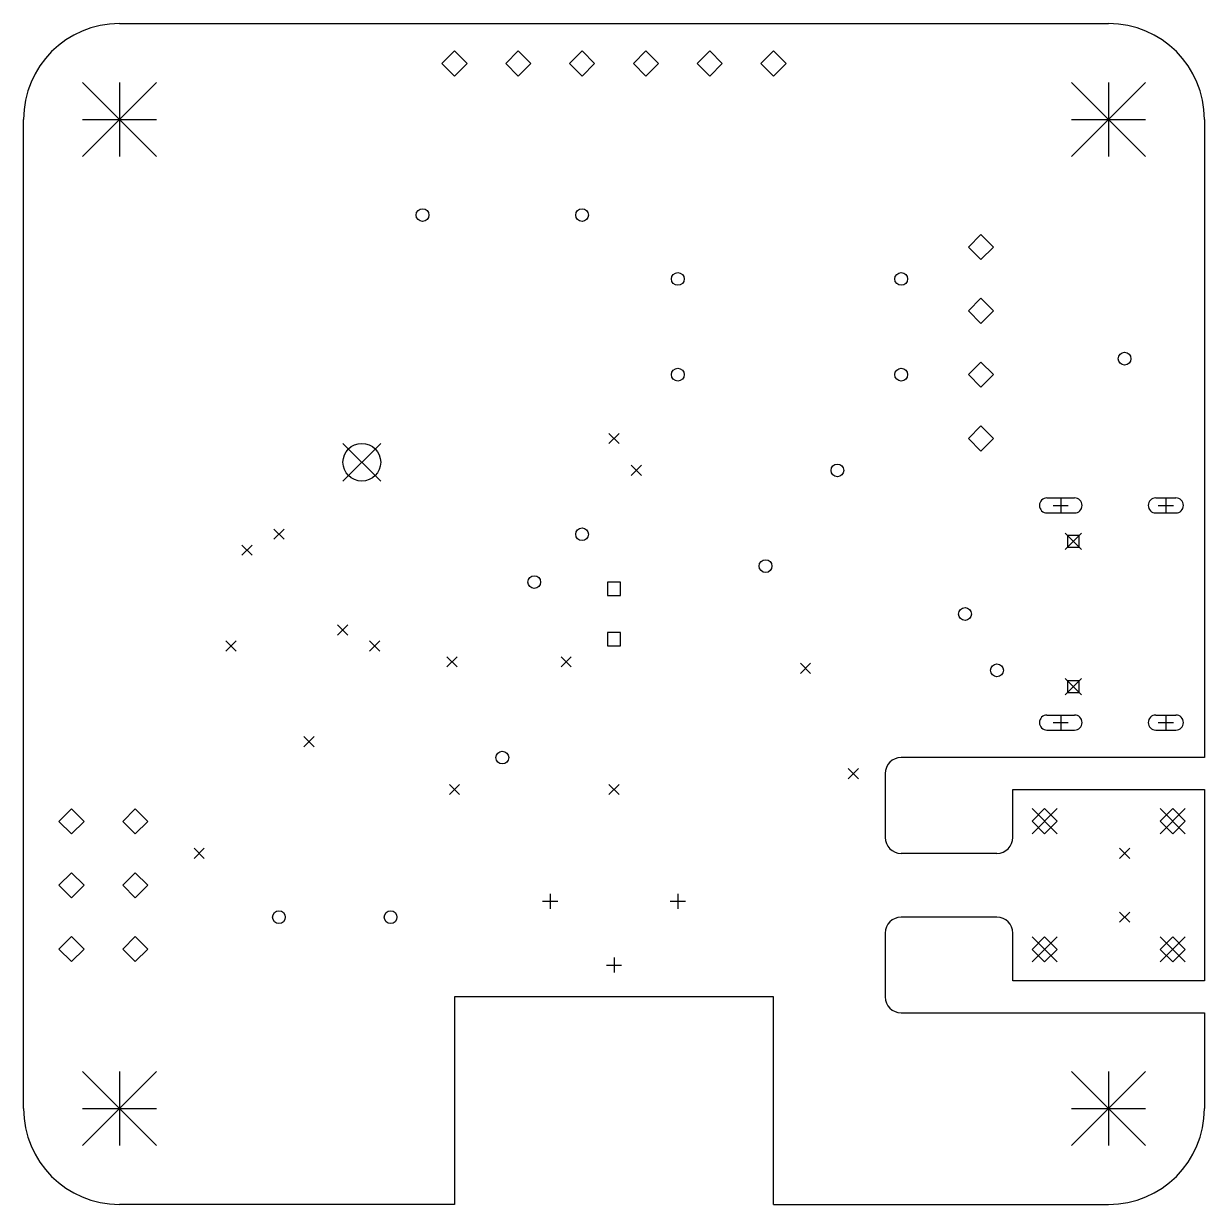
# Model space of a CAD drawing. Extents: x 109 to 179.2, y -127 to -50.2.
# Drawn here: x 111.12 to 158.12, y -97.16 to -50.16 of the extents above; entities that cross this region are included whole.
import ezdxf

# ---------------------------------------------------------------- set-up
doc = ezdxf.new("R2010")
doc.units = 0
doc.layers.add('BLACK', color=7, linetype='CONTINUOUS')

msp = doc.modelspace()

# ---------------------------------------------------------------- linework, layer by layer
at = {"layer": 'BLACK', "linetype": 'CONTINUOUS'}
for p, q in [((114.935, -50.165), (154.305, -50.165)), ((128.27, -51.2525), (127.77, -51.7525)), ((128.77, -51.7525), (128.27, -51.2525)), ((130.81, -51.2525), (130.31, -51.7525)), ((131.31, -51.7525), (130.81, -51.2525)), ((133.35, -51.2525), (132.85, -51.7525)), ((133.85, -51.7525), (133.35, -51.2525)), ((135.89, -51.2525), (135.39, -51.7525)), ((136.39, -51.7525), (135.89, -51.2525)), ((138.43, -51.2525), (137.93, -51.7525)), ((138.93, -51.7525), (138.43, -51.2525)), ((140.97, -51.2525), (140.47, -51.7525)), ((141.47, -51.7525), (140.97, -51.2525)), ((127.77, -51.7525), (128.27, -52.2525)), ((128.27, -52.2525), (128.77, -51.7525)), ((130.31, -51.7525), (130.81, -52.2525)), ((130.81, -52.2525), (131.31, -51.7525)), ((132.85, -51.7525), (133.35, -52.2525)), ((133.35, -52.2525), (133.85, -51.7525)), ((135.39, -51.7525), (135.89, -52.2525)), ((135.89, -52.2525), (136.39, -51.7525)), ((137.93, -51.7525), (138.43, -52.2525)), ((138.43, -52.2525), (138.93, -51.7525)), ((140.47, -51.7525), (140.97, -52.2525)), ((140.97, -52.2525), (141.47, -51.7525)), ((113.462, -52.5018), (116.408, -55.4482)), ((116.408, -52.5018), (113.462, -55.4482)), ((114.935, -52.5018), (114.935, -55.4482)), ((152.832, -52.5018), (155.778, -55.4482)), ((155.778, -52.5018), (152.832, -55.4482)), ((154.305, -52.5018), (154.305, -55.4482)), ((111.125, -93.345), (111.125, -53.975)), ((113.462, -53.975), (116.408, -53.975)), ((152.832, -53.975), (155.778, -53.975)), ((158.115, -53.975), (158.115, -79.375)), ((149.225, -58.555), (148.725, -59.055)), ((149.725, -59.055), (149.225, -58.555)), ((148.725, -59.055), (149.225, -59.555)), ((149.225, -59.555), (149.725, -59.055)), ((149.225, -61.095), (148.725, -61.595)), ((149.725, -61.595), (149.225, -61.095)), ((148.725, -61.595), (149.225, -62.095)), ((149.225, -62.095), (149.725, -61.595)), ((149.225, -63.635), (148.725, -64.135)), ((149.725, -64.135), (149.225, -63.635)), ((148.725, -64.135), (149.225, -64.635)), ((149.225, -64.635), (149.725, -64.135)), ((149.225, -66.175), (148.725, -66.675)), ((149.725, -66.675), (149.225, -66.175)), ((134.417, -66.4718), (134.823, -66.8782)), ((134.823, -66.4718), (134.417, -66.8782)), ((148.725, -66.675), (149.225, -67.175)), ((149.225, -67.175), (149.725, -66.675)), ((123.835, -66.87), (125.335, -68.37)), ((125.335, -66.87), (123.835, -68.37)), ((135.306, -67.7418), (135.712, -68.1482)), ((135.712, -67.7418), (135.306, -68.1482)), ((151.85, -69.04), (152.95, -69.04)), ((152.4, -69.04), (152.4, -69.64)), ((156.18, -69.04), (156.98, -69.04)), ((156.58, -69.04), (156.58, -69.64)), ((152.1, -69.34), (152.7, -69.34)), ((156.28, -69.34), (156.88, -69.34)), ((151.85, -69.64), (152.95, -69.64)), ((156.18, -69.64), (156.98, -69.64)), ((121.082, -70.2818), (121.488, -70.6882)), ((121.488, -70.2818), (121.082, -70.6882)), ((152.575, -70.445), (153.225, -71.095)), ((153.225, -70.445), (152.575, -71.095)), ((119.812, -70.9168), (120.218, -71.3232)), ((120.218, -70.9168), (119.812, -71.3232)), ((153.13, -70.5402), (152.67, -70.5402)), ((152.67, -70.5402), (152.67, -70.9998)), ((153.13, -70.9998), (153.13, -70.5402)), ((152.67, -70.9998), (153.13, -70.9998)), ((134.885, -72.3948), (134.355, -72.3948)), ((134.355, -72.3948), (134.355, -72.9252)), ((134.885, -72.9252), (134.885, -72.3948)), ((134.355, -72.9252), (134.885, -72.9252)), ((123.622, -74.0918), (124.028, -74.4982)), ((124.028, -74.0918), (123.622, -74.4982)), ((134.885, -74.3948), (134.355, -74.3948)), ((134.355, -74.3948), (134.355, -74.9252)), ((134.885, -74.9252), (134.885, -74.3948)), ((119.177, -74.7268), (119.583, -75.1332)), ((119.583, -74.7268), (119.177, -75.1332)), ((124.892, -74.7268), (125.298, -75.1332)), ((125.298, -74.7268), (124.892, -75.1332)), ((134.355, -74.9252), (134.885, -74.9252)), ((127.971, -75.3618), (128.377, -75.7682)), ((128.377, -75.3618), (127.971, -75.7682)), ((132.512, -75.3618), (132.918, -75.7682)), ((132.918, -75.3618), (132.512, -75.7682)), ((142.037, -75.6158), (142.443, -76.0222)), ((142.443, -75.6158), (142.037, -76.0222)), ((152.575, -76.225), (153.225, -76.875)), ((153.225, -76.225), (152.575, -76.875)), ((153.13, -76.3202), (152.67, -76.3202)), ((152.67, -76.3202), (152.67, -76.7798)), ((153.13, -76.7798), (153.13, -76.3202)), ((152.67, -76.7798), (153.13, -76.7798)), ((151.85, -77.68), (152.95, -77.68)), ((152.1, -77.98), (152.7, -77.98)), ((152.4, -77.68), (152.4, -78.28)), ((156.18, -77.68), (156.98, -77.68)), ((156.28, -77.98), (156.88, -77.98)), ((156.58, -77.68), (156.58, -78.28)), ((151.85, -78.28), (152.95, -78.28)), ((156.18, -78.28), (156.98, -78.28)), ((122.276, -78.5368), (122.682, -78.9432)), ((122.682, -78.5368), (122.276, -78.9432)), ((158.115, -79.375), (146.05, -79.375)), ((143.942, -79.8068), (144.348, -80.2132)), ((144.348, -79.8068), (143.942, -80.2132)), ((145.415, -80.01), (145.415, -82.55)), ((128.067, -80.4418), (128.473, -80.8482)), ((128.473, -80.4418), (128.067, -80.8482)), ((134.417, -80.4418), (134.823, -80.8482)), ((134.823, -80.4418), (134.417, -80.8482)), ((150.495, -82.55), (150.495, -80.645)), ((150.495, -80.645), (158.115, -80.645)), ((158.115, -80.645), (158.115, -88.265)), ((113.03, -81.415), (112.53, -81.915)), ((113.53, -81.915), (113.03, -81.415)), ((115.57, -81.415), (115.07, -81.915)), ((116.07, -81.915), (115.57, -81.415)), ((151.255, -81.405), (152.255, -82.405)), ((152.255, -81.405), (151.255, -82.405)), ((151.755, -81.405), (151.255, -81.905)), ((152.255, -81.905), (151.755, -81.405)), ((156.355, -81.405), (157.355, -82.405)), ((157.355, -81.405), (156.355, -82.405)), ((156.855, -81.405), (156.355, -81.905)), ((157.355, -81.905), (156.855, -81.405)), ((112.53, -81.915), (113.03, -82.415)), ((113.03, -82.415), (113.53, -81.915)), ((115.07, -81.915), (115.57, -82.415)), ((115.57, -82.415), (116.07, -81.915)), ((151.255, -81.905), (151.755, -82.405)), ((151.755, -82.405), (152.255, -81.905)), ((156.355, -81.905), (156.855, -82.405)), ((156.855, -82.405), (157.355, -81.905)), ((117.907, -82.9818), (118.313, -83.3882)), ((118.313, -82.9818), (117.907, -83.3882)), ((154.737, -82.9818), (155.143, -83.3882)), ((155.143, -82.9818), (154.737, -83.3882)), ((149.86, -83.185), (146.05, -83.185)), ((113.03, -83.955), (112.53, -84.455)), ((113.53, -84.455), (113.03, -83.955)), ((115.57, -83.955), (115.07, -84.455)), ((116.07, -84.455), (115.57, -83.955)), ((112.53, -84.455), (113.03, -84.955)), ((113.03, -84.955), (113.53, -84.455)), ((115.07, -84.455), (115.57, -84.955)), ((115.57, -84.955), (116.07, -84.455)), ((132.08, -84.79), (132.08, -85.39)), ((137.16, -84.79), (137.16, -85.39)), ((131.78, -85.09), (132.38, -85.09)), ((136.86, -85.09), (137.46, -85.09)), ((154.737, -85.5218), (155.143, -85.9282)), ((155.143, -85.5218), (154.737, -85.9282)), ((149.86, -85.725), (146.05, -85.725)), ((145.415, -86.36), (145.415, -88.9)), ((150.495, -88.265), (150.495, -86.36)), ((113.03, -86.495), (112.53, -86.995)), ((113.53, -86.995), (113.03, -86.495)), ((115.57, -86.495), (115.07, -86.995)), ((116.07, -86.995), (115.57, -86.495)), ((151.255, -86.505), (152.255, -87.505)), ((152.255, -86.505), (151.255, -87.505)), ((151.755, -86.505), (151.255, -87.005)), ((152.255, -87.005), (151.755, -86.505)), ((156.355, -86.505), (157.355, -87.505)), ((157.355, -86.505), (156.355, -87.505)), ((156.855, -86.505), (156.355, -87.005)), ((157.355, -87.005), (156.855, -86.505)), ((112.53, -86.995), (113.03, -87.495)), ((113.03, -87.495), (113.53, -86.995)), ((115.07, -86.995), (115.57, -87.495)), ((115.57, -87.495), (116.07, -86.995)), ((134.62, -87.33), (134.62, -87.93)), ((151.255, -87.005), (151.755, -87.505)), ((151.755, -87.505), (152.255, -87.005)), ((156.355, -87.005), (156.855, -87.505)), ((156.855, -87.505), (157.355, -87.005)), ((134.32, -87.63), (134.92, -87.63)), ((158.115, -88.265), (150.495, -88.265)), ((128.27, -88.9), (128.27, -97.155)), ((140.97, -88.9), (128.27, -88.9)), ((140.97, -97.155), (140.97, -88.9)), ((146.05, -89.535), (158.115, -89.535)), ((158.115, -89.535), (158.115, -93.345)), ((113.462, -91.8718), (116.408, -94.8182)), ((116.408, -91.8718), (113.462, -94.8182)), ((114.935, -91.8718), (114.935, -94.8182)), ((152.832, -91.8718), (155.778, -94.8182)), ((155.778, -91.8718), (152.832, -94.8182)), ((154.305, -91.8718), (154.305, -94.8182)), ((113.462, -93.345), (116.408, -93.345)), ((152.832, -93.345), (155.778, -93.345)), ((128.27, -97.155), (114.935, -97.155)), ((140.97, -97.155), (154.305, -97.155))]:
    msp.add_line(p, q, dxfattribs=at)
at = {"layer": 'BLACK'}
for centre, radius in [((127, -57.785), 0.254), ((133.35, -57.785), 0.254), ((137.16, -60.325), 0.254), ((146.05, -60.325), 0.254), ((154.94, -63.5), 0.254), ((137.16, -64.135), 0.254), ((146.05, -64.135), 0.254), ((124.585, -67.62), 0.75), ((143.51, -67.945), 0.254), ((133.35, -70.485), 0.254), ((140.65, -71.755), 0.254), ((131.445, -72.39), 0.254), ((148.59, -73.66), 0.254), ((149.86, -75.9001), 0.254), ((130.175, -79.375), 0.254), ((121.285, -85.725), 0.254), ((125.73, -85.725), 0.254)]:
    msp.add_circle(centre, radius, dxfattribs=at)
for centre, radius, start, end in [((114.935, -53.975), 3.81, 90, 180), ((154.305, -53.975), 3.81, 0, 90), ((151.85, -69.34), 0.3, 90, 270), ((152.95, -69.34), 0.3, 270, 450), ((156.18, -69.34), 0.3, 90, 270), ((156.98, -69.34), 0.3, 270, 450), ((151.85, -77.98), 0.3, 90, 270), ((152.95, -77.98), 0.3, 270, 450), ((156.18, -77.98), 0.3, 90, 270), ((156.98, -77.98), 0.3, 270, 450), ((146.05, -80.01), 0.635, 90, 180), ((146.05, -82.55), 0.635, -180, -90), ((149.86, -82.55), 0.635, -90, 0), ((146.05, -86.36), 0.635, 90, 180), ((149.86, -86.36), 0.635, 0, 90), ((146.05, -88.9), 0.635, -180, -90), ((114.935, -93.345), 3.81, -180, -90), ((154.305, -93.345), 3.81, -90, 0)]:
    msp.add_arc(centre, radius, start, end, dxfattribs=at)

doc.saveas('drawing.dxf')
